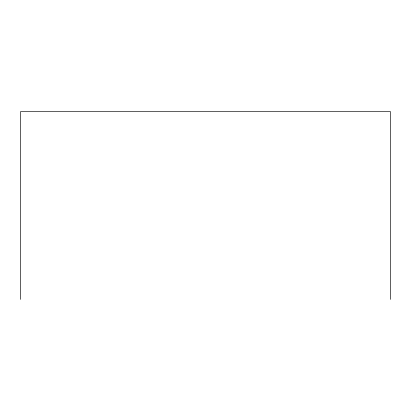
<?xml version="1.0" encoding="UTF-8"?>
<svg xmlns="http://www.w3.org/2000/svg" width="411" height="411" viewBox="0 0 411 411"><rect width="100%" height="100%" fill="white"/><g stroke="black" fill="none" stroke-linecap="round" stroke-linejoin="round"><path stroke-width="0.62" d="M390.45 299.398L390.45 111.602L20.55 111.602L20.55 299.398"/></g></svg>
